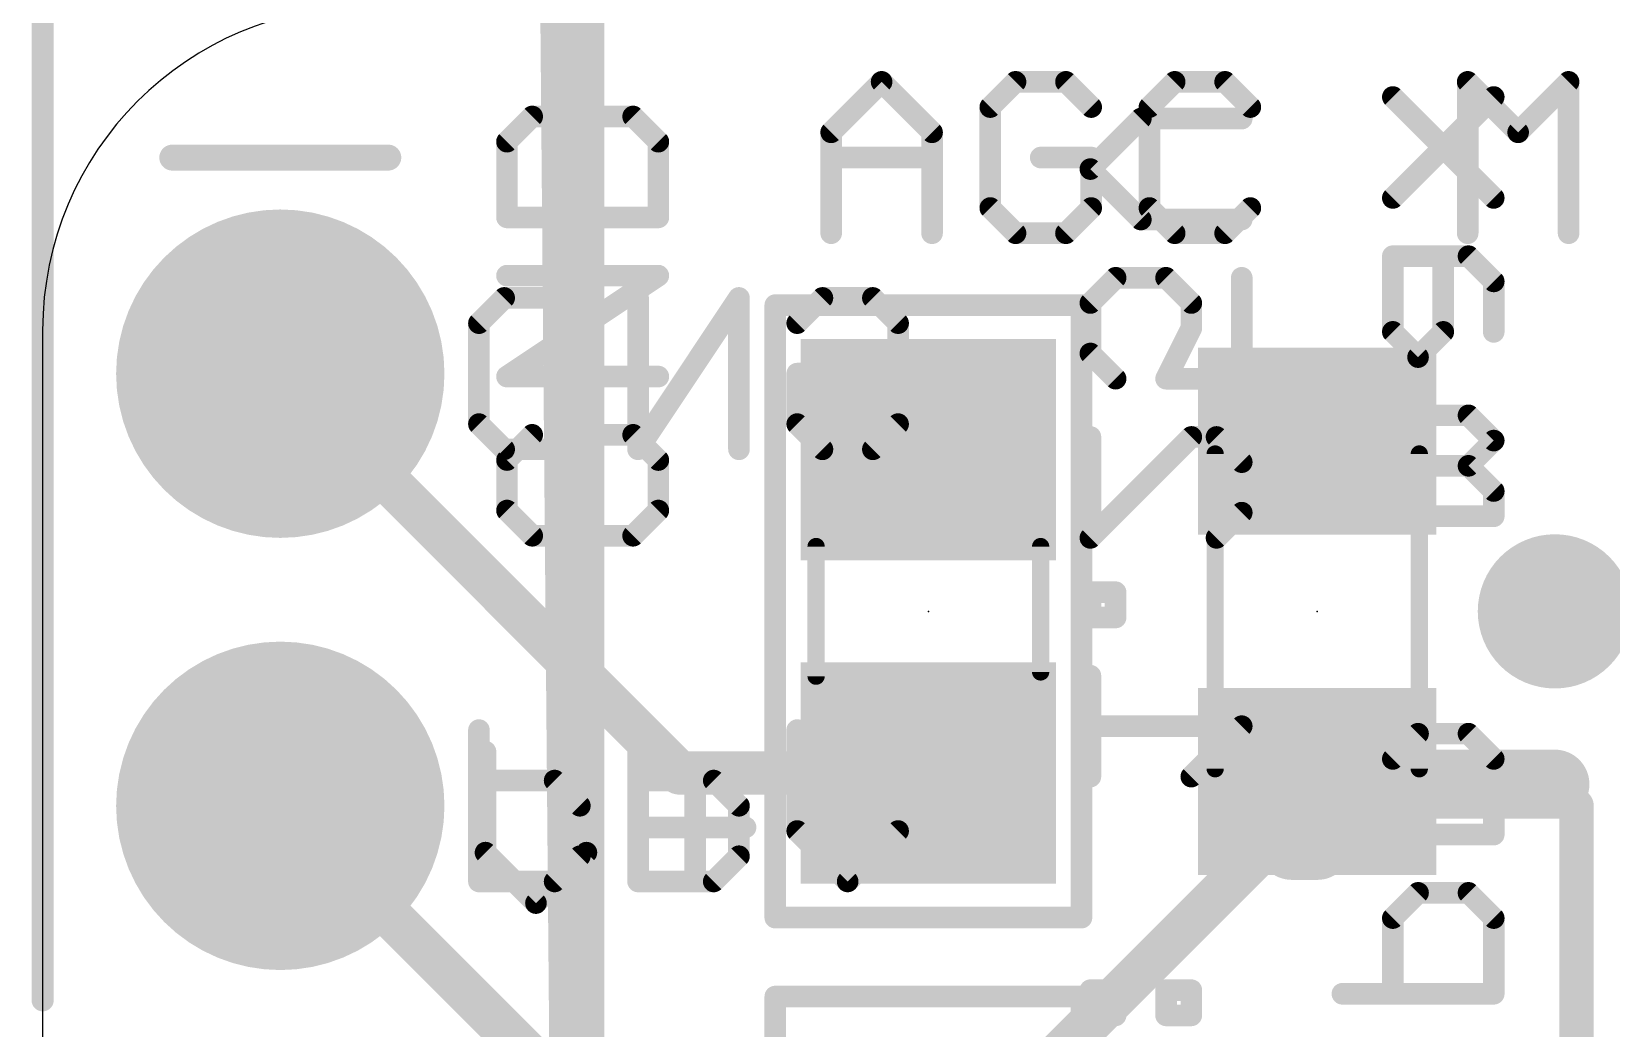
# Model space of a CAD drawing. Extents: x -5.8 to 38.5, y -8.1 to 30.4.
# Drawn here: x -0.07 to 9.22, y 8.09 to 13.95 of the extents above; entities that cross this region are included whole.
import ezdxf

# ---------------------------------------------------------------- set-up
doc = ezdxf.new("R2010")
doc.units = 0
for name, color, linetype in [('1', 12, 'CONTINUOUS'), ('16', 132, 'CONTINUOUS'), ('17', 110, 'CONTINUOUS'), ('18', 110, 'CONTINUOUS'), ('20', 53, 'CONTINUOUS'), ('21', 40, 'CONTINUOUS'), ('22', 6, 'CONTINUOUS'), ('23', 53, 'CONTINUOUS'), ('51', 253, 'CONTINUOUS')]:
    doc.layers.add(name, color=color, linetype=linetype)

# ---------------------------------------------------------------- blocks, each defined once
blk = doc.blocks.new('RECT')
blk.add_solid([(-0.5, -0.5), (0.5, -0.5), (-0.5, 0.5), (0.5, 0.5)])
blk = doc.blocks.new('ROUNDP')
at = {"const_width": 0.5}
blk.add_lwpolyline([(0, -0.25, 1), (0, 0.25, 1), (0, -0.25)], format="xyb", dxfattribs=at)
blk = doc.blocks.new('ROUNDV')
at = {"const_width": 0.5}
blk.add_lwpolyline([(0, -0.25, 1), (0, 0.25, 1), (0, -0.25)], format="xyb", dxfattribs=at)

msp = doc.modelspace()

# ---------------------------------------------------------------- linework, layer by layer
at = {"layer": '1'}
for points, const_width in [([(3.048, 14.605), (3.175, -0.127)], 0.254), ([(1.397, 11.938), (3.744, 9.591)], 0.254), ([(3.744, 9.591), (5.207, 9.591)], 0.254), ([(7.493, 9.525), (7.493, 9.541)], 0.4064), ([(7.493, 9.166), (7.493, 9.541)], 0.4064), ([(7.493, 9.525), (8.89, 9.525)], 0.4064), ([(7.493, 9.459), (7.493, 9.541)], 0.254), ([(5.6845, 7.6505), (7.493, 9.459)], 0.254), ([(8.89, 9.525), (8.874, 9.541)], 0.2032), ([(8.89, 9.525), (9.017, 9.398)], 0.2032), ([(1.397, 9.398), (5.268, 5.527)], 0.254), ([(7.239, 9.271), (7.344, 9.166)], 0.4064), ([(9.017, 9.398), (9.017, 7.493)], 0.2032), ([(7.344, 9.166), (7.493, 9.166)], 0.4064)]:
    msp.add_lwpolyline(points, dxfattribs=dict(at, const_width=const_width))
for points, const_width in [([(1.4419, 11.9829, 1), (1.3521, 11.8931)], 0.127), ([(3.744, 9.6545, 1), (3.744, 9.5275)], 0.127), ([(3.6991, 9.5461, 1), (3.7889, 9.6359)], 0.127), ([(5.207, 9.5275, 1), (5.207, 9.6545)], 0.127), ([(7.5946, 9.541, 1), (7.3914, 9.541)], 0.2032), ([(7.5946, 9.541, 1), (7.3914, 9.541)], 0.2032), ([(7.493, 9.6266, 1), (7.493, 9.4234)], 0.2032), ([(7.5565, 9.541, 1), (7.4295, 9.541)], 0.127), ([(8.89, 9.4234, 1), (8.89, 9.6266)], 0.2032), ([(7.3914, 9.525, 1), (7.5946, 9.525)], 0.2032), ([(7.5379, 9.4141, 1), (7.4481, 9.5039)], 0.127), ([(8.9099, 9.5769, 1), (8.8381, 9.5051)], 0.1016), ([(8.9259, 9.5609, 1), (8.8541, 9.4891)], 0.1016), ([(8.8541, 9.4891, 1), (8.9259, 9.5609)], 0.1016), ([(1.4419, 9.4429, 1), (1.3521, 9.3531)], 0.127), ([(7.3108, 9.3428, 1), (7.1672, 9.1992)], 0.2032), ([(7.4295, 9.459, 1), (7.5565, 9.459)], 0.127), ([(9.0678, 9.398, 1), (8.9662, 9.398)], 0.1016), ([(8.9811, 9.3621, 1), (9.0529, 9.4339)], 0.1016), ([(7.344, 9.2676, 1), (7.344, 9.0644)], 0.2032), ([(7.2722, 9.0942, 1), (7.4158, 9.2378)], 0.2032), ([(7.493, 9.0644, 1), (7.493, 9.2676)], 0.2032), ([(7.3914, 9.166, 1), (7.5946, 9.166)], 0.2032)]:
    msp.add_lwpolyline(points, format="xyb", dxfattribs=dict(at, const_width=const_width))
at = {"layer": '16', "const_width": 0.254}
msp.add_lwpolyline([(3.175, 14.605), (3.175, -0.381)], dxfattribs=at)
at = {"layer": '20'}
msp.add_line((0, 12.192), (0, 1.905), dxfattribs=at)
msp.add_arc((1.905, 12.192), 1.905, 90, 180, dxfattribs=at)
at = {"layer": '21', "const_width": 0.127}
for points in [[(4.6355, 13.3567), (4.9321, 13.6533)], [(4.9321, 13.6533), (5.2287, 13.3567)], [(5.7193, 13.6533), (5.571, 13.505)], [(6.0159, 13.6533), (5.7193, 13.6533)], [(6.1642, 13.505), (6.0159, 13.6533)], [(6.6548, 13.6533), (6.5065, 13.505)], [(6.9514, 13.6533), (6.6548, 13.6533)], [(7.0997, 13.505), (6.9514, 13.6533)], [(8.3776, 12.7635), (8.3776, 13.6533)], [(8.3776, 13.6533), (8.6742, 13.3567)], [(8.6742, 13.3567), (8.9707, 13.6533)], [(8.9707, 13.6533), (8.9707, 12.7635)], [(5.571, 13.505), (5.571, 12.9118)], [(6.5065, 13.505), (6.5065, 12.9118)], [(2.878, 13.4497), (2.7297, 13.3014)], [(3.4712, 13.4497), (2.878, 13.4497)], [(3.6195, 13.3014), (3.4712, 13.4497)], [(4.6355, 12.7635), (4.6355, 13.3567)], [(5.2287, 13.3567), (5.2287, 12.7635)], [(2.7297, 13.3014), (2.7297, 12.8565)], [(3.6195, 12.8565), (3.6195, 13.3014)], [(4.6355, 13.2084), (5.2287, 13.2084)], [(6.1642, 13.2084), (5.8676, 13.2084)], [(6.1642, 12.9118), (6.1642, 13.2084)], [(2.7297, 12.8565), (3.6195, 12.8565)], [(5.571, 12.9118), (5.7193, 12.7635)], [(6.0159, 12.7635), (6.1642, 12.9118)], [(6.5065, 12.9118), (6.6548, 12.7635)], [(6.9514, 12.7635), (7.0997, 12.9118)], [(5.7193, 12.7635), (6.0159, 12.7635)], [(6.6548, 12.7635), (6.9514, 12.7635)], [(2.7297, 11.921), (3.6195, 12.5142)], [(3.6195, 12.5142), (2.7297, 12.5142)], [(4.307, 12.341), (6.107, 12.341)], [(4.307, 8.741), (4.307, 12.341)], [(6.107, 12.341), (6.107, 8.741)], [(3.6195, 11.921), (2.7297, 11.921)], [(2.878, 11.5787), (2.7297, 11.4304)], [(3.4712, 11.5787), (3.1746, 11.5787)], [(3.1746, 11.5787), (3.1746, 11.2821)], [(3.6195, 11.4304), (3.4712, 11.5787)], [(2.7297, 11.4304), (2.7297, 11.1338)], [(3.6195, 11.1338), (3.6195, 11.4304)], [(2.7297, 11.1338), (2.878, 10.9855)], [(3.4712, 10.9855), (3.6195, 11.1338)], [(2.878, 10.9855), (3.4712, 10.9855)], [(2.6035, 9.7163), (2.6035, 9.1231)], [(3.1967, 9.1231), (3.1967, 9.7163)], [(3.8356, 9.568), (3.8356, 8.9748)], [(3.539, 9.2714), (4.1322, 9.2714)], [(2.6035, 9.1231), (2.9001, 8.8265)], [(2.9001, 8.8265), (3.1967, 9.1231)], [(6.107, 8.741), (4.307, 8.741)], [(4.307, 8.277), (6.107, 8.277)], [(4.307, 4.677), (4.307, 8.277)], [(6.107, 8.277), (6.107, 4.677)]]:
    msp.add_lwpolyline(points, dxfattribs=at)
at = {"layer": '21', "const_width": 0.0635}
for points in [[(4.9545, 13.6757, 1), (4.9096, 13.6308)], [(4.9545, 13.6308, 1), (4.9096, 13.6757)], [(5.7193, 13.685, 1), (5.7193, 13.6215)], [(5.7418, 13.6308, 1), (5.6969, 13.6757)], [(6.0383, 13.6757, 1), (5.9934, 13.6308)], [(6.0159, 13.6215, 1), (6.0159, 13.685)], [(6.6548, 13.685, 1), (6.6548, 13.6215)], [(6.6773, 13.6308, 1), (6.6324, 13.6757)], [(6.9739, 13.6757, 1), (6.929, 13.6308)], [(6.9514, 13.6215, 1), (6.9514, 13.685)], [(8.4093, 13.6533, 1), (8.3458, 13.6533)], [(8.4, 13.6757, 1), (8.3551, 13.6308)], [(9.0025, 13.6533, 1), (8.939, 13.6533)], [(8.9932, 13.6308, 1), (8.9483, 13.6757)], [(5.6028, 13.505, 1), (5.5393, 13.505)], [(6.5383, 13.505, 1), (6.4748, 13.505)], [(2.878, 13.4815, 1), (2.878, 13.418)], [(2.9005, 13.4273, 1), (2.8556, 13.4722)], [(3.4937, 13.4722, 1), (3.4488, 13.4273)], [(3.4712, 13.418, 1), (3.4712, 13.4815)], [(5.5486, 13.5274, 1), (5.5935, 13.4825)], [(6.1417, 13.4825, 1), (6.1866, 13.5274)], [(6.4841, 13.5274, 1), (6.529, 13.4825)], [(7.0773, 13.4825, 1), (7.1222, 13.5274)], [(4.6673, 13.3567, 1), (4.6038, 13.3567)], [(4.613, 13.3791, 1), (4.658, 13.3342)], [(5.2604, 13.3567, 1), (5.1969, 13.3567)], [(5.2062, 13.3342, 1), (5.2511, 13.3791)], [(8.6517, 13.3791, 1), (8.6966, 13.3342)], [(8.6517, 13.3342, 1), (8.6966, 13.3791)], [(2.7615, 13.3014, 1), (2.698, 13.3014)], [(2.7073, 13.3239, 1), (2.7522, 13.279)], [(3.6513, 13.3014, 1), (3.5878, 13.3014)], [(3.597, 13.279, 1), (3.642, 13.3239)], [(4.6355, 13.2401, 1), (4.6355, 13.1766)], [(5.2287, 13.1766, 1), (5.2287, 13.2401)], [(5.8676, 13.2401, 1), (5.8676, 13.1766)], [(6.1959, 13.2084, 1), (6.1324, 13.2084)], [(6.1642, 13.1766, 1), (6.1642, 13.2401)], [(2.7297, 12.8883, 1), (2.7297, 12.8248)], [(3.6195, 12.8248, 1), (3.6195, 12.8883)], [(5.5393, 12.9118, 1), (5.6028, 12.9118)], [(5.5935, 12.9342, 1), (5.5486, 12.8893)], [(6.1324, 12.9118, 1), (6.1959, 12.9118)], [(6.1866, 12.8893, 1), (6.1417, 12.9342)], [(6.529, 12.9342, 1), (6.4841, 12.8893)], [(6.4748, 12.9118, 1), (6.5383, 12.9118)], [(7.1222, 12.8893, 1), (7.0773, 12.9342)], [(2.698, 12.8565, 1), (2.7615, 12.8565)], [(3.5878, 12.8565, 1), (3.6513, 12.8565)], [(5.7193, 12.7953, 1), (5.7193, 12.7317)], [(5.6969, 12.741, 1), (5.7418, 12.786)], [(5.9934, 12.786, 1), (6.0383, 12.741)], [(6.0159, 12.7317, 1), (6.0159, 12.7953)], [(6.6548, 12.7953, 1), (6.6548, 12.7317)], [(6.6324, 12.741, 1), (6.6773, 12.786)], [(6.929, 12.786, 1), (6.9739, 12.741)], [(6.9514, 12.7317, 1), (6.9514, 12.7953)], [(4.6038, 12.7635, 1), (4.6673, 12.7635)], [(5.1969, 12.7635, 1), (5.2604, 12.7635)], [(8.3458, 12.7635, 1), (8.4093, 12.7635)], [(8.939, 12.7635, 1), (9.0025, 12.7635)], [(2.7297, 12.5459, 1), (2.7297, 12.4824)], [(3.6371, 12.4878, 1), (3.6019, 12.5406)], [(3.6195, 12.4824, 1), (3.6195, 12.5459)], [(4.307, 12.3728, 1), (4.307, 12.3093)], [(4.3388, 12.341, 1), (4.2753, 12.341)], [(6.1387, 12.341, 1), (6.0753, 12.341)], [(6.107, 12.3093, 1), (6.107, 12.3728)], [(2.7297, 11.9528, 1), (2.7297, 11.8893)], [(3.6195, 11.8893, 1), (3.6195, 11.9528)], [(2.7121, 11.9474, 1), (2.7474, 11.8946)], [(2.9005, 11.5562, 1), (2.8556, 11.6011)], [(3.2064, 11.5787, 1), (3.1429, 11.5787)], [(3.1746, 11.6104, 1), (3.1746, 11.5469)], [(3.4937, 11.6011, 1), (3.4488, 11.5562)], [(3.4712, 11.5469, 1), (3.4712, 11.6104)], [(2.7615, 11.4304, 1), (2.698, 11.4304)], [(2.7073, 11.4528, 1), (2.7522, 11.4079)], [(3.6513, 11.4304, 1), (3.5878, 11.4304)], [(3.597, 11.4079, 1), (3.642, 11.4528)], [(3.1429, 11.2821, 1), (3.2064, 11.2821)], [(2.7522, 11.1562, 1), (2.7073, 11.1113)], [(2.698, 11.1338, 1), (2.7615, 11.1338)], [(3.5878, 11.1338, 1), (3.6513, 11.1338)], [(3.642, 11.1113, 1), (3.597, 11.1562)], [(2.878, 11.0173, 1), (2.878, 10.9537)], [(2.8556, 10.963, 1), (2.9005, 11.008)], [(3.4488, 11.008, 1), (3.4937, 10.963)], [(3.4712, 10.9537, 1), (3.4712, 11.0173)], [(2.6353, 9.7163, 1), (2.5717, 9.7163)], [(3.2284, 9.7163, 1), (3.1649, 9.7163)], [(3.8674, 9.568, 1), (3.8039, 9.568)], [(3.539, 9.3031, 1), (3.539, 9.2396)], [(4.1322, 9.2396, 1), (4.1322, 9.3031)], [(2.5717, 9.1231, 1), (2.6353, 9.1231)], [(2.626, 9.1455, 1), (2.581, 9.1006)], [(3.1649, 9.1231, 1), (3.2284, 9.1231)], [(3.2191, 9.1006, 1), (3.1742, 9.1455)], [(3.8039, 8.9748, 1), (3.8674, 8.9748)], [(2.8776, 8.849, 1), (2.9225, 8.804)], [(2.8776, 8.804, 1), (2.9225, 8.849)], [(4.307, 8.7728, 1), (4.307, 8.7092)], [(4.2753, 8.741, 1), (4.3388, 8.741)], [(6.0753, 8.741, 1), (6.1387, 8.741)], [(6.107, 8.7092, 1), (6.107, 8.7728)], [(4.307, 8.3088, 1), (4.307, 8.2453)], [(4.3388, 8.277, 1), (4.2753, 8.277)], [(6.1387, 8.277, 1), (6.0753, 8.277)], [(6.107, 8.2453, 1), (6.107, 8.3088)]]:
    msp.add_lwpolyline(points, format="xyb", dxfattribs=at)
at = {"layer": '22', "const_width": 0.0635}
for points in [[(7.96, 13.5866, 1), (7.915, 13.5417)], [(8.5531, 13.5417, 1), (8.5082, 13.5866)], [(6.4561, 13.4689, 1), (6.4561, 13.4054)], [(6.4785, 13.4147, 1), (6.4336, 13.4596)], [(7.0493, 13.4054, 1), (7.0493, 13.4689)], [(6.182, 13.163, 1), (6.137, 13.1181)], [(6.137, 13.163, 1), (6.182, 13.1181)], [(7.915, 12.9934, 1), (7.96, 12.9485)], [(8.5082, 12.9485, 1), (8.5531, 12.9934)], [(6.4561, 12.8757, 1), (6.4561, 12.8122)], [(6.4336, 12.8215, 1), (6.4785, 12.8664)], [(7.0493, 12.8122, 1), (7.0493, 12.8757)], [(7.9375, 12.6604, 1), (7.9375, 12.5969)], [(7.9692, 12.6286, 1), (7.9058, 12.6286)], [(8.2658, 12.6286, 1), (8.2023, 12.6286)], [(8.4048, 12.6511, 1), (8.3599, 12.6062)], [(8.3824, 12.5969, 1), (8.3824, 12.6604)], [(6.3078, 12.5334, 1), (6.3078, 12.4699)], [(6.3302, 12.4792, 1), (6.2853, 12.5241)], [(6.6268, 12.5241, 1), (6.5819, 12.4792)], [(6.6044, 12.4699, 1), (6.6044, 12.5334)], [(7.081, 12.5016, 1), (7.0175, 12.5016)], [(8.5624, 12.4803, 1), (8.4989, 12.4803)], [(2.7131, 12.415, 1), (2.7131, 12.3515)], [(2.7356, 12.3608, 1), (2.6907, 12.4057)], [(3.1898, 12.3833, 1), (3.1263, 12.3833)], [(3.158, 12.3515, 1), (3.158, 12.415)], [(3.5321, 12.3833, 1), (3.4686, 12.3833)], [(4.1253, 12.3833, 1), (4.0618, 12.3833)], [(4.12, 12.3656, 1), (4.0671, 12.4009)], [(4.5842, 12.415, 1), (4.5842, 12.3515)], [(4.6066, 12.3608, 1), (4.5617, 12.4057)], [(4.9032, 12.4057, 1), (4.8583, 12.3608)], [(4.8808, 12.3515, 1), (4.8808, 12.415)], [(8.5082, 12.4579, 1), (8.5531, 12.5028)], [(6.1913, 12.3533, 1), (6.1278, 12.3533)], [(6.137, 12.3758, 1), (6.182, 12.3309)], [(6.7844, 12.3533, 1), (6.7209, 12.3533)], [(6.7302, 12.3309, 1), (6.7751, 12.3758)], [(2.5966, 12.235, 1), (2.5331, 12.235)], [(2.5424, 12.2574, 1), (2.5873, 12.2125)], [(4.4134, 12.2574, 1), (4.4583, 12.2125)], [(5.0608, 12.235, 1), (4.9973, 12.235)], [(5.0066, 12.2125, 1), (5.0515, 12.2574)], [(6.7811, 12.1908, 1), (6.7243, 12.2192)], [(6.7209, 12.205, 1), (6.7844, 12.205)], [(7.96, 12.2062, 1), (7.915, 12.1613)], [(7.9058, 12.1837, 1), (7.9692, 12.1837)], [(8.2023, 12.1837, 1), (8.2658, 12.1837)], [(8.2565, 12.1613, 1), (8.2116, 12.2062)], [(8.4989, 12.1837, 1), (8.5624, 12.1837)], [(6.182, 12.0792, 1), (6.137, 12.0343)], [(6.1278, 12.0567, 1), (6.1913, 12.0567)], [(8.0633, 12.0579, 1), (8.1082, 12.013)], [(8.0633, 12.013, 1), (8.1082, 12.0579)], [(4.4676, 11.9384, 1), (4.4041, 11.9384)], [(4.4359, 11.9701, 1), (4.4359, 11.9066)], [(4.7325, 11.9066, 1), (4.7325, 11.9701)], [(6.2853, 11.886, 1), (6.3302, 11.9309)], [(6.6044, 11.9402, 1), (6.6044, 11.8767)], [(6.576, 11.9226, 1), (6.6328, 11.8943)], [(7.0175, 11.9085, 1), (7.081, 11.9085)], [(7.0493, 11.8767, 1), (7.0493, 11.9402)], [(2.5873, 11.6642, 1), (2.5424, 11.6193)], [(4.4583, 11.6642, 1), (4.4134, 11.6193)], [(5.0515, 11.6193, 1), (5.0066, 11.6642)], [(7.9375, 11.7249, 1), (7.9375, 11.6614)], [(8.4048, 11.7156, 1), (8.3599, 11.6707)], [(8.3824, 11.6614, 1), (8.3824, 11.7249)], [(2.5331, 11.6418, 1), (2.5966, 11.6418)], [(4.4041, 11.6418, 1), (4.4676, 11.6418)], [(4.9973, 11.6418, 1), (5.0608, 11.6418)], [(6.1913, 11.5661, 1), (6.1278, 11.5661)], [(6.7527, 11.5979, 1), (6.7527, 11.5344)], [(6.7751, 11.5437, 1), (6.7302, 11.5886)], [(6.9234, 11.5886, 1), (6.8785, 11.5437)], [(6.901, 11.5344, 1), (6.901, 11.5979)], [(2.7131, 11.5253, 1), (2.7131, 11.4618)], [(2.6907, 11.471, 1), (2.7356, 11.516)], [(3.1263, 11.4935, 1), (3.1898, 11.4935)], [(3.158, 11.4618, 1), (3.158, 11.5253)], [(3.4739, 11.5111, 1), (3.5268, 11.4759)], [(3.4686, 11.4935, 1), (3.5321, 11.4935)], [(4.0618, 11.4935, 1), (4.1253, 11.4935)], [(4.5842, 11.5253, 1), (4.5842, 11.4618)], [(4.5617, 11.471, 1), (4.6066, 11.516)], [(4.8583, 11.516, 1), (4.9032, 11.471)], [(4.8808, 11.4618, 1), (4.8808, 11.5253)], [(8.5531, 11.5224, 1), (8.5082, 11.5673)], [(8.5082, 11.5224, 1), (8.5531, 11.5673)], [(7.081, 11.4178, 1), (7.0175, 11.4178)], [(7.0268, 11.3954, 1), (7.0717, 11.4403)], [(7.9375, 11.4283, 1), (7.9375, 11.3648)], [(8.4048, 11.419, 1), (8.3599, 11.3741)], [(8.3599, 11.419, 1), (8.4048, 11.3741)], [(8.3824, 11.3648, 1), (8.3824, 11.4283)], [(8.5624, 11.2482, 1), (8.4989, 11.2482)], [(8.5082, 11.2258, 1), (8.5531, 11.2707)], [(7.0175, 11.1212, 1), (7.081, 11.1212)], [(7.0717, 11.0988, 1), (7.0268, 11.1437)], [(7.9375, 11.1317, 1), (7.9375, 11.0682)], [(8.5307, 11.0682, 1), (8.5307, 11.1317)], [(8.4989, 11.0999, 1), (8.5624, 11.0999)], [(6.137, 10.9954, 1), (6.182, 10.9505)], [(6.1278, 10.9729, 1), (6.1913, 10.9729)], [(6.8785, 10.9954, 1), (6.9234, 10.9505)], [(6.1913, 10.6535, 1), (6.1278, 10.6535)], [(6.1595, 10.6852, 1), (6.1595, 10.6217)], [(6.3395, 10.6535, 1), (6.276, 10.6535)], [(6.3078, 10.6217, 1), (6.3078, 10.6852)], [(6.1595, 10.5369, 1), (6.1595, 10.4734)], [(6.1278, 10.5052, 1), (6.1913, 10.5052)], [(6.276, 10.5052, 1), (6.3395, 10.5052)], [(6.3078, 10.4734, 1), (6.3078, 10.5369)], [(6.1913, 10.1628, 1), (6.1278, 10.1628)], [(2.5966, 9.8433, 1), (2.5331, 9.8433)], [(3.5321, 9.8433, 1), (3.4686, 9.8433)], [(4.4676, 9.8433, 1), (4.4041, 9.8433)], [(5.0608, 9.8433, 1), (4.9973, 9.8433)], [(6.1595, 9.898, 1), (6.1595, 9.8345)], [(7.0717, 9.8438, 1), (7.0268, 9.8887)], [(7.0493, 9.8345, 1), (7.0493, 9.898)], [(8.0858, 9.8538, 1), (8.0858, 9.7903)], [(8.1082, 9.7996, 1), (8.0633, 9.8445)], [(8.4048, 9.8445, 1), (8.3599, 9.7996)], [(8.3824, 9.7903, 1), (8.3824, 9.8538)], [(7.915, 9.6962, 1), (7.96, 9.6513)], [(7.9692, 9.6738, 1), (7.9058, 9.6738)], [(8.5624, 9.6738, 1), (8.4989, 9.6738)], [(8.5082, 9.6513, 1), (8.5531, 9.6962)], [(2.5648, 9.5784, 1), (2.5648, 9.5149)], [(3.0322, 9.5691, 1), (2.9873, 9.5242)], [(3.0097, 9.5149, 1), (3.0097, 9.5784)], [(3.5004, 9.5784, 1), (3.5004, 9.5149)], [(3.9677, 9.5691, 1), (3.9228, 9.5242)], [(3.9452, 9.5149, 1), (3.9452, 9.5784)], [(6.1278, 9.5697, 1), (6.1913, 9.5697)], [(6.7302, 9.5921, 1), (6.7751, 9.5472)], [(3.1898, 9.3984, 1), (3.1263, 9.3984)], [(3.1356, 9.3759, 1), (3.1805, 9.4208)], [(4.1253, 9.3984, 1), (4.0618, 9.3984)], [(4.0711, 9.3759, 1), (4.116, 9.4208)], [(4.4583, 9.2725, 1), (4.4134, 9.2276)], [(5.0515, 9.2276, 1), (5.0066, 9.2725)], [(7.6409, 9.2606, 1), (7.6409, 9.1971)], [(8.5307, 9.1971, 1), (8.5307, 9.2606)], [(4.4041, 9.2501, 1), (4.4676, 9.2501)], [(4.9973, 9.2501, 1), (5.0608, 9.2501)], [(7.9058, 9.2289, 1), (7.9692, 9.2289)], [(8.4989, 9.2289, 1), (8.5624, 9.2289)], [(3.1263, 9.1018, 1), (3.1898, 9.1018)], [(3.1805, 9.0793, 1), (3.1356, 9.1242)], [(4.0618, 9.1018, 1), (4.1253, 9.1018)], [(4.116, 9.0793, 1), (4.0711, 9.1242)], [(2.5648, 8.9853, 1), (2.5648, 8.9217)], [(3.0097, 8.9217, 1), (3.0097, 8.9853)], [(3.5004, 8.9853, 1), (3.5004, 8.9217)], [(3.9452, 8.9217, 1), (3.9452, 8.9853)], [(2.5331, 8.9535, 1), (2.5966, 8.9535)], [(2.9873, 8.976, 1), (3.0322, 8.931)], [(3.4686, 8.9535, 1), (3.5321, 8.9535)], [(3.9228, 8.976, 1), (3.9677, 8.931)], [(4.71, 8.976, 1), (4.7549, 8.931)], [(4.71, 8.931, 1), (4.7549, 8.976)], [(8.0858, 8.9183, 1), (8.0858, 8.8548)], [(8.1082, 8.8641, 1), (8.0633, 8.909)], [(8.4048, 8.909, 1), (8.3599, 8.8641)], [(8.3824, 8.8548, 1), (8.3824, 8.9183)], [(7.915, 8.7607, 1), (7.96, 8.7158)], [(7.9692, 8.7383, 1), (7.9058, 8.7383)], [(8.5624, 8.7383, 1), (8.4989, 8.7383)], [(8.5082, 8.7158, 1), (8.5531, 8.7607)], [(6.1913, 8.3147, 1), (6.1278, 8.3147)], [(6.1595, 8.3464, 1), (6.1595, 8.2829)], [(6.3395, 8.3147, 1), (6.276, 8.3147)], [(6.3078, 8.2829, 1), (6.3078, 8.3464)], [(6.6361, 8.3147, 1), (6.5726, 8.3147)], [(6.6044, 8.3464, 1), (6.6044, 8.2829)], [(6.7844, 8.3147, 1), (6.7209, 8.3147)], [(6.7527, 8.2829, 1), (6.7527, 8.3464)], [(7.6409, 8.3251, 1), (7.6409, 8.2616)], [(7.9058, 8.2934, 1), (7.9692, 8.2934)], [(8.4989, 8.2934, 1), (8.5624, 8.2934)], [(8.5307, 8.2616, 1), (8.5307, 8.3251)], [(6.1595, 8.1981, 1), (6.1595, 8.1346)], [(6.1278, 8.1664, 1), (6.1913, 8.1664)], [(6.276, 8.1664, 1), (6.3395, 8.1664)], [(6.3078, 8.1346, 1), (6.3078, 8.1981)], [(6.6044, 8.1981, 1), (6.6044, 8.1346)], [(6.5726, 8.1664, 1), (6.6361, 8.1664)], [(6.7209, 8.1664, 1), (6.7844, 8.1664)], [(6.7527, 8.1346, 1), (6.7527, 8.1981)]]:
    msp.add_lwpolyline(points, format="xyb", dxfattribs=at)
at = {"layer": '22', "const_width": 0.127}
for points in [[(8.5307, 12.971), (7.9375, 13.5641)], [(7.9375, 12.971), (8.5307, 13.5641)], [(6.1595, 13.1406), (6.4561, 13.4371)], [(6.4561, 13.4371), (7.0493, 13.4371)], [(6.4561, 12.844), (6.1595, 13.1406)], [(7.0493, 12.844), (6.4561, 12.844)], [(8.3824, 12.6286), (7.9375, 12.6286)], [(7.9375, 12.6286), (7.9375, 12.1837)], [(8.2341, 12.1837), (8.2341, 12.6286)], [(8.5307, 12.4803), (8.3824, 12.6286)], [(6.3078, 12.5016), (6.1595, 12.3533)], [(6.6044, 12.5016), (6.3078, 12.5016)], [(6.7527, 12.3533), (6.6044, 12.5016)], [(7.0493, 12.5016), (7.0493, 11.9085)], [(8.5307, 12.1837), (8.5307, 12.4803)], [(2.5648, 12.235), (2.7131, 12.3833)], [(2.7131, 12.3833), (3.158, 12.3833)], [(3.158, 12.3833), (3.158, 11.4935)], [(4.0935, 12.3833), (3.5004, 11.4935)], [(3.5004, 11.4935), (3.5004, 12.3833)], [(4.0935, 11.4935), (4.0935, 12.3833)], [(4.4359, 12.235), (4.5842, 12.3833)], [(4.5842, 12.3833), (4.8808, 12.3833)], [(4.8808, 12.3833), (5.0291, 12.235)], [(6.1595, 12.3533), (6.1595, 12.0567)], [(6.7527, 12.205), (6.7527, 12.3533)], [(2.5648, 11.6418), (2.5648, 12.235)], [(5.0291, 12.235), (5.0291, 11.6418)], [(6.6044, 11.9085), (6.7527, 12.205)], [(7.9375, 12.1837), (8.0858, 12.0355)], [(8.0858, 12.0355), (8.2341, 12.1837)], [(6.1595, 12.0567), (6.3078, 11.9085)], [(4.4359, 11.6418), (4.4359, 11.9384)], [(4.4359, 11.9384), (4.7325, 11.9384)], [(7.0493, 11.9085), (6.6044, 11.9085)], [(2.7131, 11.4935), (2.5648, 11.6418)], [(4.5842, 11.4935), (4.4359, 11.6418)], [(5.0291, 11.6418), (4.8808, 11.4935)], [(8.3824, 11.6931), (7.9375, 11.6931)], [(8.5307, 11.5448), (8.3824, 11.6931)], [(6.1595, 11.5661), (6.1595, 10.9729)], [(6.1595, 10.9729), (6.7527, 11.5661)], [(6.7527, 11.5661), (6.901, 11.5661)], [(6.901, 11.5661), (7.0493, 11.4178)], [(3.158, 11.4935), (2.7131, 11.4935)], [(4.8808, 11.4935), (4.5842, 11.4935)], [(8.3824, 11.3965), (8.5307, 11.5448)], [(7.0493, 11.4178), (7.0493, 11.1212)], [(8.3824, 11.3965), (7.9375, 11.3965)], [(8.5307, 11.2482), (8.3824, 11.3965)], [(8.5307, 11.0999), (8.5307, 11.2482)], [(7.0493, 11.1212), (6.901, 10.9729)], [(7.9375, 11.0999), (8.5307, 11.0999)], [(6.3078, 10.6535), (6.1595, 10.6535)], [(6.1595, 10.6535), (6.1595, 10.5052)], [(6.3078, 10.5052), (6.3078, 10.6535)], [(6.1595, 10.5052), (6.3078, 10.5052)], [(6.1595, 9.5697), (6.1595, 10.1628)], [(2.5648, 9.8433), (2.5648, 8.9535)], [(3.5004, 9.8433), (3.5004, 8.9535)], [(4.4359, 9.2501), (4.4359, 9.8433)], [(5.0291, 9.8433), (5.0291, 9.2501)], [(7.0493, 9.8662), (6.1595, 9.8662)], [(6.7527, 9.5697), (7.0493, 9.8662)], [(8.0858, 9.8221), (7.9375, 9.6738)], [(8.3824, 9.8221), (8.0858, 9.8221)], [(8.5307, 9.6738), (8.3824, 9.8221)], [(7.9375, 9.6738), (7.9375, 9.2289)], [(8.5307, 9.2289), (8.5307, 9.6738)], [(3.0097, 9.5467), (2.5648, 9.5467)], [(3.158, 9.3984), (3.0097, 9.5467)], [(3.9452, 9.5467), (3.5004, 9.5467)], [(4.0935, 9.3984), (3.9452, 9.5467)], [(3.158, 9.1018), (3.158, 9.3984)], [(4.0935, 9.1018), (4.0935, 9.3984)], [(4.7325, 8.9535), (4.4359, 9.2501)], [(5.0291, 9.2501), (4.7325, 8.9535)], [(7.6409, 9.2289), (8.5307, 9.2289)], [(3.0097, 8.9535), (3.158, 9.1018)], [(3.9452, 8.9535), (4.0935, 9.1018)], [(2.5648, 8.9535), (3.0097, 8.9535)], [(3.5004, 8.9535), (3.9452, 8.9535)], [(8.0858, 8.8865), (7.9375, 8.7383)], [(8.3824, 8.8865), (8.0858, 8.8865)], [(8.5307, 8.7383), (8.3824, 8.8865)], [(7.9375, 8.7383), (7.9375, 8.2934)], [(8.5307, 8.2934), (8.5307, 8.7383)], [(6.3078, 8.3147), (6.1595, 8.3147)], [(6.1595, 8.3147), (6.1595, 8.1664)], [(6.3078, 8.1664), (6.3078, 8.3147)], [(6.7527, 8.3147), (6.6044, 8.3147)], [(6.6044, 8.3147), (6.6044, 8.1664)], [(6.7527, 8.1664), (6.7527, 8.3147)], [(7.6409, 8.2934), (8.5307, 8.2934)], [(6.1595, 8.1664), (6.3078, 8.1664)], [(6.6044, 8.1664), (6.7527, 8.1664)]]:
    msp.add_lwpolyline(points, dxfattribs=at)
at = {"layer": '23'}
for p in [(5.207, 10.541), (7.493, 10.541)]:
    msp.add_point(p, dxfattribs=at)
at = {"layer": '51'}
for points, const_width in [([(0, 8.255), (0, 18.079)], 0.13), ([(2.032, 13.208), (0.762, 13.208)], 0.1524), ([(6.893, 9.616), (6.893, 11.466)], 0.1016), ([(8.093, 11.466), (8.093, 9.616)], 0.1016), ([(4.547, 10.16), (4.547, 10.922)], 0.1016), ([(5.867, 10.185), (5.867, 10.922)], 0.1016)]:
    msp.add_lwpolyline(points, dxfattribs=dict(at, const_width=const_width))
for points, const_width in [([(0.762, 13.2461, 1), (0.762, 13.1699)], 0.0762), ([(2.032, 13.1699, 1), (2.032, 13.2461)], 0.0762), ([(6.9184, 11.466, 1), (6.8676, 11.466)], 0.0508), ([(8.1184, 11.466, 1), (8.0676, 11.466)], 0.0508), ([(4.5724, 10.922, 1), (4.5216, 10.922)], 0.0508), ([(5.8924, 10.922, 1), (5.8416, 10.922)], 0.0508), ([(4.5216, 10.16, 1), (4.5724, 10.16)], 0.0508), ([(5.8416, 10.185, 1), (5.8924, 10.185)], 0.0508), ([(6.8676, 9.616, 1), (6.9184, 9.616)], 0.0508), ([(8.0676, 9.616, 1), (8.1184, 9.616)], 0.0508), ([(-0.0325, 8.255, 1), (0.0325, 8.255)], 0.065)]:
    msp.add_lwpolyline(points, format="xyb", dxfattribs=dict(at, const_width=const_width))

# ---------------------------------------------------------------- block references
at = {"layer": '1', "rotation": 90}
for p, xscale, yscale in [((5.207, 11.491), 1.3, 1.5), ((7.493, 11.541), 1.1, 1.4), ((5.207, 9.591), 1.3, 1.5), ((7.493, 9.541), 1.1, 1.4)]:
    msp.add_blockref('RECT', p, dxfattribs=dict(at, xscale=xscale, yscale=yscale))
at = {"layer": '17', "xscale": 1.9304, "yscale": 1.9304}
for p in [(1.397, 11.938), (1.397, 11.938), (1.397, 9.398), (1.397, 9.398)]:
    msp.add_blockref('ROUNDP', p, dxfattribs=at)
at = {"layer": '18', "xscale": 0.9064, "yscale": 0.9064}
msp.add_blockref('ROUNDV', (8.89, 10.541), dxfattribs=at)
msp.add_blockref('ROUNDV', (8.89, 10.541), dxfattribs=at)
at = {"layer": '51'}
for p, xscale, yscale, rotation in [((1.397, 11.938), 0.508, 0.508, 270), ((5.2058, 11.2717), 0.7501, 1.4501, 90), ((7.493, 11.291), 0.5, 1.3, 90), ((5.2058, 9.8239), 0.7501, 1.4501, 90), ((7.493, 9.791), 0.5, 1.3, 90), ((1.397, 9.398), 0.508, 0.508, 270)]:
    msp.add_blockref('RECT', p, dxfattribs=dict(at, xscale=xscale, yscale=yscale, rotation=rotation))

doc.saveas('drawing.dxf')
